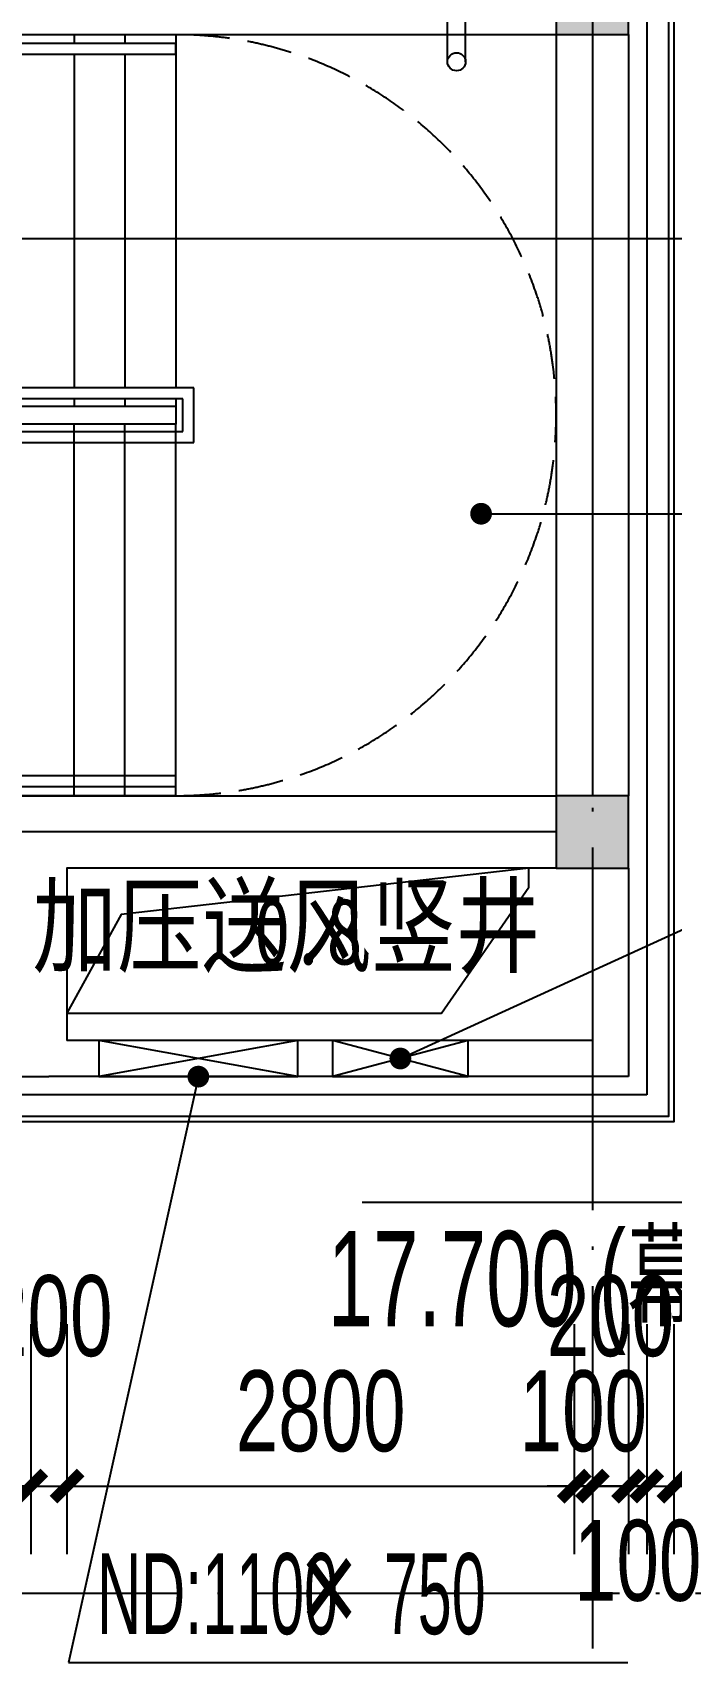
# Model space of a CAD drawing. Extents: x -409435 to 356702, y -107829 to 330904.
# Drawn here: x 112811 to 116335, y 274564 to 283610 of the extents above; entities that cross this region are included whole.
import ezdxf
from ezdxf.xclip import XClip

# ---------------------------------------------------------------- set-up
doc = ezdxf.new("R2010")
doc.units = 0
doc.header["$LTSCALE"] = 1000
doc.header["$MEASUREMENT"] = 0
doc.header["$XCLIPFRAME"] = 0
doc.linetypes.add('104-14# 核心筒$0$DASH', pattern=[0.35, 0.25, -0.1])
doc.linetypes.add('104-14# 核心筒$0$DOTE', pattern=[2.42, 2, -0.2, 0.02, -0.2])
for name, color, linetype in [('01-标注_尺寸', 124, 'Continuous'), ('01-标注_符号', 200, 'Continuous'), ('02-TEXT_标注', 130, 'Continuous'), ('104-14# 核心筒$0$01-标注_符号', 200, 'Continuous'), ('104-14# 核心筒$0$02-TEXT_标注', 130, 'Continuous'), ('104-14# 核心筒$0$A-E_栏杆', 232, 'Continuous'), ('104-14# 核心筒$0$A-E_电梯', 171, 'Continuous'), ('104-14# 核心筒$0$A_AXIS-轴线', 36, '104-14# 核心筒$0$DOTE'), ('104-14# 核心筒$0$A_STR-砌块墙', 121, 'Continuous'), ('104-14# 核心筒$0$A_STR-砼柱', 51, 'Continuous'), ('104-14# 核心筒$0$DUCT-新风管立管', 3, 'Continuous'), ('104-14# 核心筒$0$SURFACE', 6, 'Continuous'), ('PUB_HATCH', 8, 'Continuous'), ('X-104 14#平面$0$01-标注_标高', 200, 'Continuous'), ('X-104 14#平面$0$01-标注_符号', 200, 'Continuous'), ('X-104 14#平面$0$02-TEXT_标注', 130, 'Continuous'), ('X-104 14#平面$0$A-C_玻璃幕墙', 140, 'Continuous'), ('X-104 14#平面$0$A-O_分水线', 127, 'Continuous'), ('X-104 14#平面$0$A-TECH_暖通', 6, 'Continuous')]:
    doc.layers.add(name, color=color, linetype=linetype)
doc.layers.add('104-14# 核心筒$0$04-不打印_辅助线', color=165, linetype='Continuous', plot=False)
doc.styles.add('104-14# 核心筒$0$_TCH_SPACE', font='STXIHEI_0.TTF', dxfattribs={"width": 0.8, "height": 5})
doc.styles.add('104-14# 核心筒$0$Standard', font='STXIHEI_0.TTF', dxfattribs={"width": 0.8})
doc.styles.add('_TCH_DIM', font='ros.shx', dxfattribs={"width": 0.8, "height": 2, "bigfont": 'jd.shx'})
doc.styles.add('_TCH_DIM_T3', font='ros.shx', dxfattribs={"width": 0.705882, "bigfont": 'jd.shx'})
doc.styles.add('X-104 14#平面$0$_TCH_DIM', font='ros.shx', dxfattribs={"width": 0.8, "bigfont": 'jd.shx'})
doc.dimstyles.new('_TCH_ARCH&&150', dxfattribs={"dimtxt": 446.25, "dimasz": 150, "dimexe": 375, "dimexo": 450, "dimgap": 189.375, "dimtad": 1, "dimdec": 0, "dimzin": 0, "dimdsep": 46, "dimtxsty": '_TCH_DIM_T3', "dimblk": 'ARCHTICK', "dimcen": 0.09, "dimclrt": 7, "dimazin": 2, "dimtfac": 1, "dimtdec": 0, "dimtix": 1, "dimtmove": 2, "dimatfit": 3, "dimfxl": 0, "dimtolj": 1, "dimtzin": 0, "dimarcsym": 0})

# ---------------------------------------------------------------- blocks, each defined once
blk = doc.blocks.new('_FZH')
blk.add_lwpolyline([(-0.5, -0.5), (0.5, -0.5), (0.5, 0.5), (-0.5, 0.5)], close=True)
at = {"layer": 'PUB_HATCH'}
blk.add_solid([(-0.5, -0.5), (0.5, -0.5), (-0.5, 0.5), (0.5, 0.5)], dxfattribs=at)
blk = doc.blocks.new('104-14# 核心筒')
at = {"layer": '104-14# 核心筒$0$01-标注_符号'}
blk.add_lwpolyline([(109540, 280425, 0, 0, 0), (114200, 280425, 0, 0, 0), (114200, 282575, 0, 0, 0), (111530, 282575, 120, 0, 0), (111080, 282575, 0, 0, 0)], format="xyseb", dxfattribs=at)
at = {"layer": '104-14# 核心筒$0$04-不打印_辅助线', "linetype": '104-14# 核心筒$0$DASH'}
blk.add_arc((113600, 281500), 2100, 270, 90, dxfattribs=at)
at = {"layer": '104-14# 核心筒$0$A-E_栏杆'}
for p, q in [((113600, 283550), (109800, 283550)), ((113600, 283490), (113600, 283550)), ((113600, 283490), (109800, 283490)), ((113700, 281650), (109800, 281650)), ((113700, 281350), (113700, 281650)), ((113640, 281590), (109800, 281590)), ((113640, 281410), (113640, 281590)), ((109700, 281350), (113700, 281350)), ((109760, 281410), (113640, 281410)), ((113600, 279510), (109960, 279510)), ((113600, 279450), (109960, 279450)), ((113600, 279450), (113600, 279510))]:
    blk.add_line(p, q, dxfattribs=at)
at = {"layer": '104-14# 核心筒$0$A-E_电梯'}
for p, q in [((109750, 283600), (113600, 283600)), ((109750, 283600), (115700, 283600)), ((113040, 283600), (113040, 283550)), ((113320, 283600), (113320, 283550)), ((113600, 283600), (113600, 283550)), ((113600, 283550), (113600, 283490)), ((115700, 283600), (115700, 279400)), ((113040, 283490), (113040, 281650)), ((113320, 283490), (113320, 281650)), ((113600, 283490), (113600, 281650)), ((109800, 281550), (113600, 281550)), ((113040, 281590), (113040, 281550)), ((113320, 281590), (113320, 281550)), ((113600, 281590), (113600, 281550)), ((113600, 281450), (109960, 281450)), ((113040, 279400), (113040, 281450)), ((113320, 279400), (113320, 281450)), ((113600, 279400), (113600, 281450)), ((109750, 279400), (115700, 279400)), ((113600, 279400), (109960, 279400))]:
    blk.add_line(p, q, dxfattribs=at)
blk.add_lwpolyline([(113600, 281450), (109800, 281450), (109800, 281550), (113600, 281550)], close=True, dxfattribs=at)
at = {"layer": '104-14# 核心筒$0$A_AXIS-轴线'}
for p, q in [((115900, 317833.6), (115900, 259754.9)), ((-9370.1, 275000), (120259.9, 275000))]:
    blk.add_line(p, q, dxfattribs=at)
at = {"layer": '104-14# 核心筒$0$A_STR-砌块墙'}
for p, q in [((115900, 283600), (115900, 279400)), ((116100, 283600), (116100, 279400)), ((112900, 279200), (109750, 279200)), ((115700, 279200), (112900, 279200)), ((113000, 279000), (113000, 278050)), ((115700, 279000), (113000, 279000)), ((115900, 279000), (115900, 278050)), ((116100, 279000), (116100, 277850)), ((115900, 278050), (113000, 278050)), ((111850, 277850), (112900, 277850)), ((116100, 277850), (112900, 277850))]:
    blk.add_line(p, q, dxfattribs=at)
at = {"layer": '104-14# 核心筒$0$DUCT-新风管立管'}
blk.add_lwpolyline([(115550, 279000), (113000, 279000), (113000, 278200), (115068, 278200), (115550, 278895.9), (115550, 279000), (113298.3, 278745), (113000, 278200)], dxfattribs=at)
at = {"layer": '104-14# 核心筒$0$SURFACE'}
for p, q in [((116200, 284100), (116200, 279100)), ((116200, 279100), (116200, 277750)), ((112900, 277750), (111850, 277750)), ((116200, 277750), (112900, 277750))]:
    blk.add_line(p, q, dxfattribs=at)
at = {"layer": '104-14# 核心筒$0$A_STR-砼柱', "xscale": 400, "yscale": 400, "zscale": 400}
for p in [(115900, 283800), (115900, 279200)]:
    blk.add_blockref('_FZH', p, dxfattribs=at)
at = {"layer": '104-14# 核心筒$0$02-TEXT_标注', "style": '104-14# 核心筒$0$Standard', "width": 0.8}
blk.add_text('加压送风竖井', height=428.14, dxfattribs=at).set_placement((112809.3, 278468.9))
at = {"layer": '104-14# 核心筒$0$04-不打印_辅助线', "style": '104-14# 核心筒$0$_TCH_SPACE', "width": 0.8}
blk.add_text('0.8', height=366.98, dxfattribs=at).set_placement((114032.8, 278469.1))
blk = doc.blocks.new('*U431')
blk.add_lwpolyline([(200, 0), (200, 1100), (0, 1100), (0, 0), (200, 0), (0, 1100), (0, 0), (200, 1100)])
blk = doc.blocks.new('*U433')
blk.add_lwpolyline([(200, 0), (200, 750), (0, 750), (0, 0), (200, 0), (0, 750), (0, 0), (200, 750)])
blk = doc.blocks.new('X-104 14#平面')
at = {"layer": 'X-104 14#平面$0$01-标注_标高'}
blk.add_line((117288.9, 277155.4), (114629.4, 277155.4), dxfattribs=at)
at = {"layer": 'X-104 14#平面$0$01-标注_符号'}
blk.add_line((115285.6, 280956.1), (118849.5, 280956.1), dxfattribs=at)
at = {"layer": 'X-104 14#平面$0$01-标注_符号', "const_width": 60}
blk.add_lwpolyline([(115255.6, 280956.1, 1), (115315.6, 280956.1, 1)], format="xyb", close=True, dxfattribs=at)
at = {"layer": 'X-104 14#平面$0$A-C_玻璃幕墙'}
for points in [[(109250, 284000), (109250, 284250), (116350, 284250), (116350, 277600), (111850, 277600), (111850, 277850)], [(109280, 284000), (109280, 284220), (116320, 284220), (116320, 277630), (111880, 277630), (111880, 277850)]]:
    blk.add_lwpolyline(points, dxfattribs=at)
at = {"layer": 'X-104 14#平面$0$A-O_分水线'}
for p, q in [((115100, 283450), (115100, 284330)), ((115200, 283450), (115200, 284330))]:
    blk.add_line(p, q, dxfattribs=at)
blk.add_circle((115150, 283450), 50, dxfattribs=at)
ref = blk.add_blockref('104-14# 核心筒', (0, 0))
XClip(ref).set_block_clipping_path([(-38664.3623821461, -25500), (139216.5485069363, 330900)])
at = {"layer": 'X-104 14#平面$0$A-TECH_暖通', "rotation": 90}
for name, p in [('*U431', (114275, 277850)), ('*U433', (115215, 277850))]:
    blk.add_blockref(name, p, dxfattribs=at)
at = {"layer": 'X-104 14#平面$0$02-TEXT_标注', "style": 'X-104 14#平面$0$_TCH_DIM'}
for s, height, width, p in [('17.700', 525, 0.64, (114439.4, 276472.9)), ('(', 525, 0.64, (115935.3, 276472.9)), ('幕墙', 520.93, 0.8, (116092.1, 276472.9))]:
    blk.add_text(s, height=height, dxfattribs=dict(at, width=width)).set_placement(p)
blk = doc.blocks.new('_ArchTick')
at = {"color": 0, "linetype": 'ByBlock', "const_width": 0.4}
blk.add_lwpolyline([(-0.5, -0.5), (0.5, 0.5)], dxfattribs=at)
blk = doc.blocks.new('*D895')
at = {"layer": '01-标注_尺寸', "color": 0, "lineweight": -2, "transparency": 16777216}
for p, q in [((112000, 276483.4), (112000, 275215.4)), ((112800, 276483.4), (112800, 275215.4)), ((112000, 275590.4), (111850, 275590.4)), ((112000, 275590.4), (112800, 275590.4)), ((112800, 275590.4), (112950, 275590.4))]:
    blk.add_line(p, q, dxfattribs=at)
at = {"layer": 'Defpoints', "color": 0, "transparency": 16777216}
for p in [(112000, 276933.4), (112800, 276933.4), (112800, 275590.4)]:
    blk.add_point(p, dxfattribs=at)
at = {"layer": '01-标注_尺寸', "color": 0, "lineweight": -2, "transparency": 16777216, "xscale": 150, "yscale": 150, "zscale": 150}
blk.add_blockref('_ArchTick', (112000, 275590.4), dxfattribs=at)
at = {"layer": '01-标注_尺寸', "color": 0, "lineweight": -2, "transparency": 16777216, "xscale": 150, "yscale": 150, "zscale": 150, "rotation": 180}
blk.add_blockref('_ArchTick', (112800, 275590.4), dxfattribs=at)
at = {"layer": '01-标注_尺寸', "color": 7, "transparency": 16777216, "insert": (112400, 276002.9), "char_height": 446.25, "attachment_point": 5, "style": '_TCH_DIM_T3'}
blk.add_mtext('\\A1;800', dxfattribs=at)
blk = doc.blocks.new('*D896')
at = {"layer": '01-标注_尺寸', "color": 0, "lineweight": -2, "transparency": 16777216}
for p, q in [((112800, 276483.4), (112800, 275215.4)), ((113000, 276483.4), (113000, 275215.4)), ((112800, 275590.4), (112650, 275590.4)), ((112800, 275590.4), (113000, 275590.4)), ((113000, 275590.4), (113150, 275590.4))]:
    blk.add_line(p, q, dxfattribs=at)
at = {"layer": 'Defpoints', "color": 0, "transparency": 16777216}
for p in [(112800, 276933.4), (113000, 276933.4), (113000, 275590.4)]:
    blk.add_point(p, dxfattribs=at)
at = {"layer": '01-标注_尺寸', "color": 0, "lineweight": -2, "transparency": 16777216, "xscale": 150, "yscale": 150, "zscale": 150}
blk.add_blockref('_ArchTick', (112800, 275590.4), dxfattribs=at)
at = {"layer": '01-标注_尺寸', "color": 0, "lineweight": -2, "transparency": 16777216, "xscale": 150, "yscale": 150, "zscale": 150, "rotation": 180}
blk.add_blockref('_ArchTick', (113000, 275590.4), dxfattribs=at)
at = {"layer": '01-标注_尺寸', "color": 7, "transparency": 16777216, "insert": (112900, 276527.9), "char_height": 446.25, "attachment_point": 5, "style": '_TCH_DIM_T3'}
blk.add_mtext('\\A1;200', dxfattribs=at)
blk = doc.blocks.new('*D897')
at = {"layer": '01-标注_尺寸', "color": 0, "lineweight": -2, "transparency": 16777216}
for p, q in [((113000, 276483.4), (113000, 275215.4)), ((115800, 276483.4), (115800, 275215.4)), ((113000, 275590.4), (115800, 275590.4))]:
    blk.add_line(p, q, dxfattribs=at)
at = {"layer": 'Defpoints', "color": 0, "transparency": 16777216}
for p in [(113000, 276933.4), (115800, 276933.4), (115800, 275590.4)]:
    blk.add_point(p, dxfattribs=at)
at = {"layer": '01-标注_尺寸', "color": 0, "lineweight": -2, "transparency": 16777216, "xscale": 150, "yscale": 150, "zscale": 150, "rotation": 180}
blk.add_blockref('_ArchTick', (113000, 275590.4), dxfattribs=at)
at = {"layer": '01-标注_尺寸', "color": 0, "lineweight": -2, "transparency": 16777216, "xscale": 150, "yscale": 150, "zscale": 150}
blk.add_blockref('_ArchTick', (115800, 275590.4), dxfattribs=at)
at = {"layer": '01-标注_尺寸', "color": 7, "transparency": 16777216, "insert": (114400, 276002.9), "char_height": 446.25, "attachment_point": 5, "style": '_TCH_DIM_T3'}
blk.add_mtext('\\A1;2800', dxfattribs=at)
blk = doc.blocks.new('*D898')
at = {"layer": '01-标注_尺寸', "color": 0, "lineweight": -2, "transparency": 16777216}
for p, q in [((115800, 276483.4), (115800, 275215.4)), ((115900, 276483.4), (115900, 275215.4)), ((115800, 275590.4), (115650, 275590.4)), ((115800, 275590.4), (115900, 275590.4)), ((115900, 275590.4), (116050, 275590.4))]:
    blk.add_line(p, q, dxfattribs=at)
at = {"layer": 'Defpoints', "color": 0, "transparency": 16777216}
for p in [(115800, 276933.4), (115900, 276933.4), (115900, 275590.4)]:
    blk.add_point(p, dxfattribs=at)
at = {"layer": '01-标注_尺寸', "color": 0, "lineweight": -2, "transparency": 16777216, "xscale": 150, "yscale": 150, "zscale": 150}
blk.add_blockref('_ArchTick', (115800, 275590.4), dxfattribs=at)
at = {"layer": '01-标注_尺寸', "color": 0, "lineweight": -2, "transparency": 16777216, "xscale": 150, "yscale": 150, "zscale": 150, "rotation": 180}
blk.add_blockref('_ArchTick', (115900, 275590.4), dxfattribs=at)
at = {"layer": '01-标注_尺寸', "color": 7, "transparency": 16777216, "insert": (115850, 276002.9), "char_height": 446.25, "attachment_point": 5, "style": '_TCH_DIM_T3'}
blk.add_mtext('\\A1;100', dxfattribs=at)
blk = doc.blocks.new('*D899')
at = {"layer": '01-标注_尺寸', "color": 0, "lineweight": -2, "transparency": 16777216}
for p, q in [((115900, 276483.4), (115900, 275215.4)), ((116100, 276483.4), (116100, 275215.4)), ((115900, 275590.4), (115750, 275590.4)), ((115900, 275590.4), (116100, 275590.4)), ((116100, 275590.4), (116250, 275590.4))]:
    blk.add_line(p, q, dxfattribs=at)
at = {"layer": 'Defpoints', "color": 0, "transparency": 16777216}
for p in [(115900, 276933.4), (116100, 276933.4), (116100, 275590.4)]:
    blk.add_point(p, dxfattribs=at)
at = {"layer": '01-标注_尺寸', "color": 0, "lineweight": -2, "transparency": 16777216, "xscale": 150, "yscale": 150, "zscale": 150}
blk.add_blockref('_ArchTick', (115900, 275590.4), dxfattribs=at)
at = {"layer": '01-标注_尺寸', "color": 0, "lineweight": -2, "transparency": 16777216, "xscale": 150, "yscale": 150, "zscale": 150, "rotation": 180}
blk.add_blockref('_ArchTick', (116100, 275590.4), dxfattribs=at)
at = {"layer": '01-标注_尺寸', "color": 7, "transparency": 16777216, "insert": (116000, 276527.9), "char_height": 446.25, "attachment_point": 5, "style": '_TCH_DIM_T3'}
blk.add_mtext('\\A1;200', dxfattribs=at)
blk = doc.blocks.new('*D900')
at = {"layer": '01-标注_尺寸', "color": 0, "lineweight": -2, "transparency": 16777216}
for p, q in [((116100, 276483.4), (116100, 275215.4)), ((116200, 276483.4), (116200, 275215.4)), ((116100, 275590.4), (115950, 275590.4)), ((116100, 275590.4), (116200, 275590.4)), ((116200, 275590.4), (116350, 275590.4))]:
    blk.add_line(p, q, dxfattribs=at)
at = {"layer": 'Defpoints', "color": 0, "transparency": 16777216}
for p in [(116100, 276933.4), (116200, 276933.4), (116200, 275590.4)]:
    blk.add_point(p, dxfattribs=at)
at = {"layer": '01-标注_尺寸', "color": 0, "lineweight": -2, "transparency": 16777216, "xscale": 150, "yscale": 150, "zscale": 150}
blk.add_blockref('_ArchTick', (116100, 275590.4), dxfattribs=at)
at = {"layer": '01-标注_尺寸', "color": 0, "lineweight": -2, "transparency": 16777216, "xscale": 150, "yscale": 150, "zscale": 150, "rotation": 180}
blk.add_blockref('_ArchTick', (116200, 275590.4), dxfattribs=at)
at = {"layer": '01-标注_尺寸', "color": 7, "transparency": 16777216, "insert": (116150, 275177.9), "char_height": 446.25, "attachment_point": 5, "style": '_TCH_DIM_T3'}
blk.add_mtext('\\A1;100', dxfattribs=at)
blk = doc.blocks.new('*D901')
at = {"layer": '01-标注_尺寸', "color": 0, "lineweight": -2, "transparency": 16777216}
for p, q in [((116200, 276483.4), (116200, 275215.4)), ((116350, 276483.4), (116350, 275215.4)), ((116200, 275590.4), (116050, 275590.4)), ((116200, 275590.4), (116350, 275590.4)), ((116350, 275590.4), (116500, 275590.4))]:
    blk.add_line(p, q, dxfattribs=at)
at = {"layer": 'Defpoints', "color": 0, "transparency": 16777216}
for p in [(116200, 276933.4), (116350, 276933.4), (116350, 275590.4)]:
    blk.add_point(p, dxfattribs=at)
at = {"layer": '01-标注_尺寸', "color": 0, "lineweight": -2, "transparency": 16777216, "xscale": 150, "yscale": 150, "zscale": 150}
blk.add_blockref('_ArchTick', (116200, 275590.4), dxfattribs=at)
at = {"layer": '01-标注_尺寸', "color": 0, "lineweight": -2, "transparency": 16777216, "xscale": 150, "yscale": 150, "zscale": 150, "rotation": 180}
blk.add_blockref('_ArchTick', (116350, 275590.4), dxfattribs=at)
at = {"layer": '01-标注_尺寸', "color": 7, "transparency": 16777216, "insert": (116819.8, 276002.9), "char_height": 446.25, "attachment_point": 5, "style": '_TCH_DIM_T3'}
blk.add_mtext('\\A1;150', dxfattribs=at)

msp = doc.modelspace()

# ---------------------------------------------------------------- linework, layer by layer
at = {"layer": '01-标注_符号'}
for p, q in [((109700, 282475), (119720.3, 282475)), ((114840, 277950), (118106.3, 279444.5)), ((113725, 277850), (113008.5, 274616.4)), ((113008.5, 274616.4), (116095.6, 274616.4))]:
    msp.add_line(p, q, dxfattribs=at)
at = {"layer": '01-标注_符号', "const_width": 60}
for points in [[(114812.7, 277937.5, 1), (114867.3, 277962.5, 1)], [(113731.5, 277879.3, 1), (113718.5, 277820.7, 1)]]:
    msp.add_lwpolyline(points, format="xyb", close=True, dxfattribs=at)

# ---------------------------------------------------------------- block references
msp.add_blockref('X-104 14#平面', (0, 0))

# ---------------------------------------------------------------- texts
at = {"layer": '02-TEXT_标注', "style": '_TCH_DIM'}
for s, height, width, p in [('ND:1100', 446.25, 0.564706, (113166, 274773.9)), ('×', 520.9, 0.8, (114283.2, 274773.9)), ('750', 446.25, 0.564706, (114748.8, 274773.9))]:
    msp.add_text(s, height=height, dxfattribs=dict(at, width=width)).set_placement(p)

# ---------------------------------------------------------------- dimensions: what is measured, and where the dimension line sits
at = {"layer": '01-标注_尺寸'}
for p1, p2, picture, middle in [((112000, 276933.4), (112800, 276933.4), '*D895', (112400, 276002.9)), ((113000, 276933.4), (115800, 276933.4), '*D897', (114400, 276002.9)), ((115800, 276933.4), (115900, 276933.4), '*D898', (115850, 276002.9))]:
    dim = msp.add_aligned_dim(p1=p1, p2=p2, distance=-1343, dimstyle='_TCH_ARCH&&150', dxfattribs=at)
    dim.commit()
    dim.dimension.update_dxf_attribs({"geometry": picture, "text_midpoint": middle})
for base, p1, p2, picture, middle in [((113000, 275590.4), (112800, 276933.4), (113000, 276933.4), '*D896', (112900, 276527.9)), ((116100, 275590.4), (115900, 276933.4), (116100, 276933.4), '*D899', (116000, 276527.9)), ((116200, 275590.4), (116100, 276933.4), (116200, 276933.4), '*D900', (116150, 275177.9)), ((116350, 275590.4), (116200, 276933.4), (116350, 276933.4), '*D901', (116819.8, 276002.9))]:
    dim = msp.add_linear_dim(base=base, p1=p1, p2=p2, angle=360, dimstyle='_TCH_ARCH&&150', dxfattribs=at)
    dim.commit()
    dim.dimension.update_dxf_attribs({"geometry": picture, "text_midpoint": middle, "dimtype": 161})

doc.saveas('drawing.dxf')
